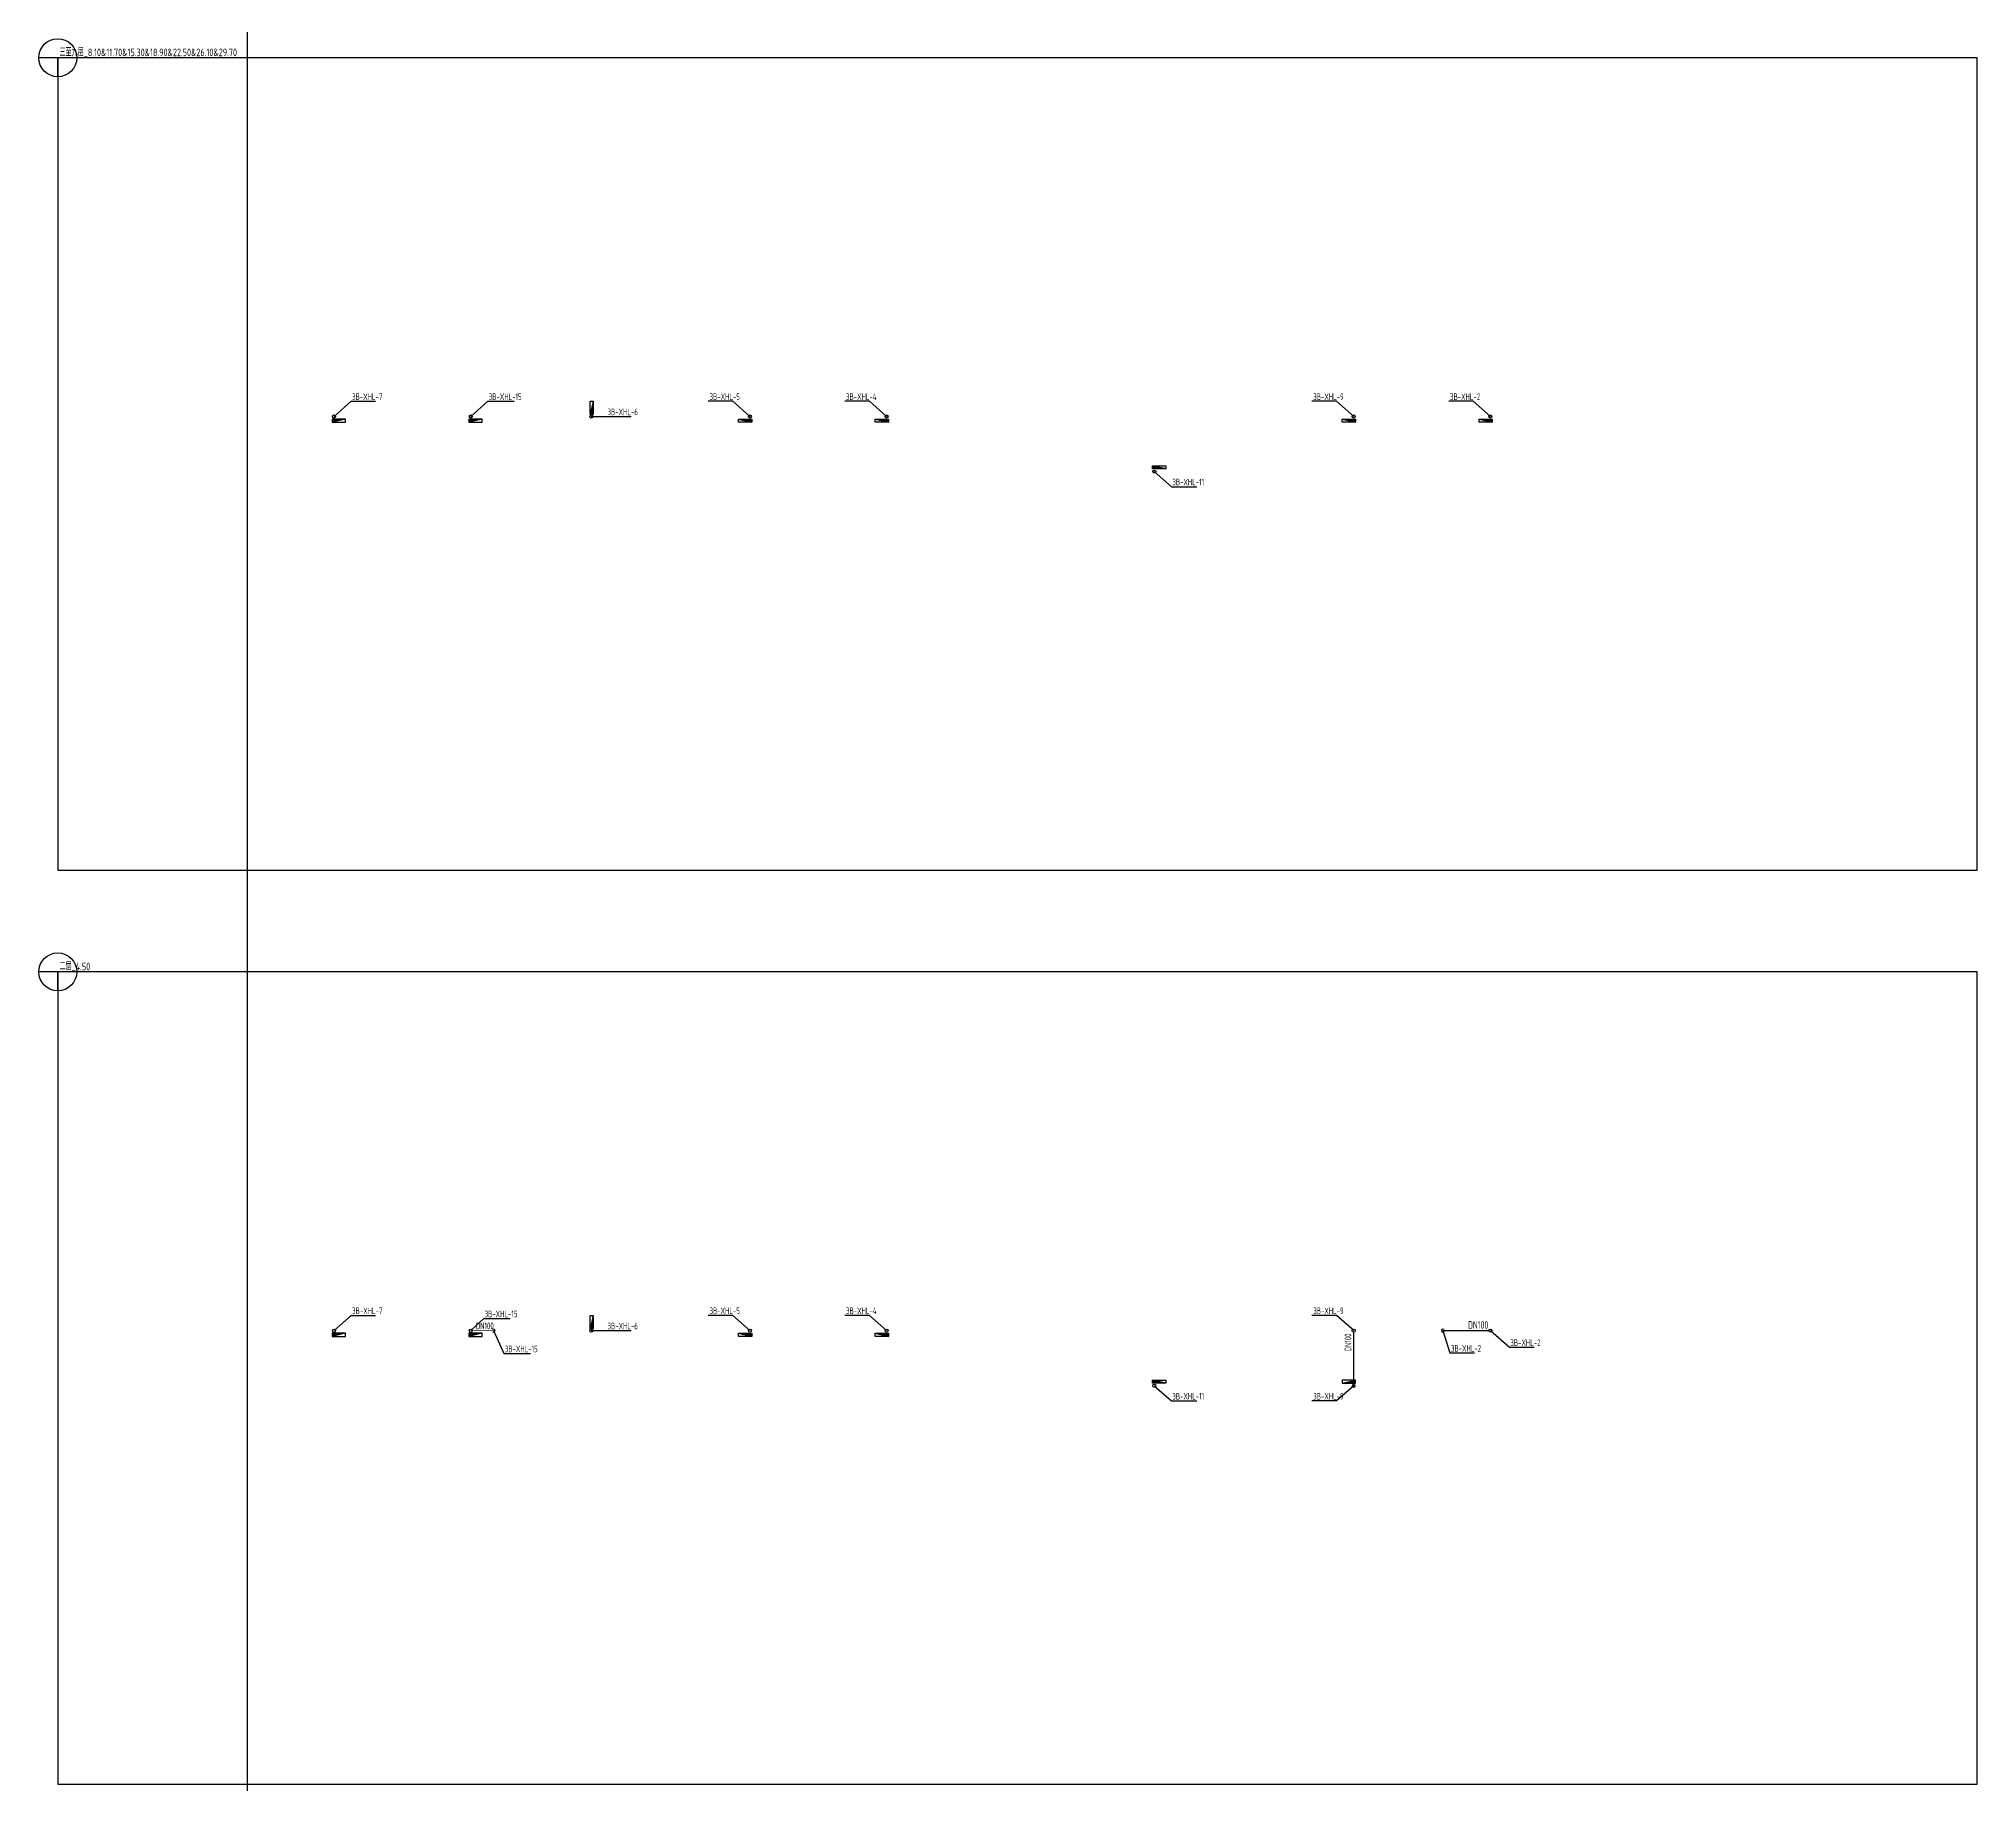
# Model space of a CAD drawing. Extents: x 403957 to 506045, y 100259 to 641020.
# Drawn here: x 403957 to 506045, y 281876 to 373826 of the extents above; entities that cross this region are included whole.
import ezdxf

# ---------------------------------------------------------------- set-up
doc = ezdxf.new("R2010")
doc.units = 0
doc.header["$LTSCALE"] = 1000
doc.layers.get('0').update_dxf_attribs({"linetype": 'CONTINUOUS'})
for name, color, linetype in [('DIM_消防', 3, 'CONTINUOUS'), ('EQUIP_消火栓', 7, 'CONTINUOUS'), ('PIPE-消防', 1, 'CONTINUOUS'), ('S-Xh_注释', 3, 'CONTINUOUS'), ('TEXT_消防', 7, 'CONTINUOUS'), ('VPIPE-消防', 1, 'CONTINUOUS')]:
    doc.layers.add(name, color=color, linetype=linetype)
doc.styles.add('_TWT_PIPEDN', font='GBENOR', dxfattribs={"width": 0.7, "height": 3.5, "bigfont": 'GBCBIG'})
doc.styles.add('_TWT_SERIAL', font='GBENOR', dxfattribs={"width": 0.7, "height": 3.5, "bigfont": 'GBCBIG'})

# ---------------------------------------------------------------- blocks, each defined once
blk = doc.blocks.new('Floorbase')
for p, q in [((0, 0), (-1000, 0)), ((0, -1000), (0, 0))]:
    blk.add_line(p, q)
blk.add_circle((0, 0), 1000)
at = {"style": '_TWT_PIPEDN', "width": 0.8}
blk.add_attdef('Elevation', (92, 81), '', height=400, dxfattribs=at)
blk = doc.blocks.new('$TwtSys$00000434')
for p, q in [((-0.5, 0.5), (-0.5, -0.5)), ((-0.5, -0.5), (0.5, 0.5)), ((0.5, 0.5), (-0.5, 0.5)), ((0.5, -0.5), (0.5, 0.5)), ((-0.5, -0.5), (0.5, -0.5))]:
    blk.add_line(p, q)
blk.add_solid([(0.5, -0.5), (0.5, 0.5), (-0.5, -0.5)])

msp = doc.modelspace()

# ---------------------------------------------------------------- linework, layer by layer
msp.add_xline((414957.1, 224920.9), (0, 1))
at = {"layer": 'DIM_消防'}
for p, q in [((419507.1, 353925.9), (420407.1, 354725.9)), ((420407.1, 354725.9), (421692.8, 354725.9)), ((426707.1, 353925.9), (427607.1, 354725.9)), ((427607.1, 354725.9), (428999.8, 354725.9)), ((440507.1, 354725.9), (439213.3, 354725.9)), ((441407.1, 353925.9), (440507.1, 354725.9)), ((447707.1, 354725.9), (446401.8, 354725.9)), ((448607.1, 353925.9), (447707.1, 354725.9)), ((472307.1, 354725.9), (471007.3, 354725.9)), ((473207.1, 353925.9), (472307.1, 354725.9)), ((479507.1, 354725.9), (478209.6, 354725.9)), ((480407.1, 353925.9), (479507.1, 354725.9)), ((433057.1, 353925.9), (433857.1, 353925.9)), ((433857.1, 353925.9), (435152.6, 353925.9)), ((462707.1, 351025.9), (463607.1, 350225.9)), ((463607.1, 350225.9), (464951.9, 350225.9)), ((419507.1, 305770.5), (420407.1, 306570.5)), ((420407.1, 306570.5), (421692.8, 306570.5)), ((426707.1, 305770.5), (427387.6, 306403.6)), ((427387.6, 306403.6), (428780.3, 306403.6)), ((440507.1, 306570.5), (439213.3, 306570.5)), ((441407.1, 305770.5), (440507.1, 306570.5)), ((447707.1, 306570.5), (446401.8, 306570.5)), ((448607.1, 305770.5), (447707.1, 306570.5)), ((472307.1, 306570.5), (471007.3, 306570.5)), ((473207.1, 305770.5), (472307.1, 306570.5)), ((427907.1, 305770.5), (428453.5, 304565.3)), ((433057.1, 305770.5), (433857.1, 305770.5)), ((433857.1, 305770.5), (435152.6, 305770.5)), ((477907.1, 305770.5), (478276.9, 304593.7)), ((480407.1, 305770.5), (481407.1, 304893)), ((428453.5, 304565.3), (429846.2, 304565.3)), ((478276.9, 304593.7), (479574.4, 304593.7)), ((481407.1, 304893), (482704.6, 304893)), ((462707.1, 302870.5), (463607.1, 302070.5)), ((473207.1, 302870.5), (472307.1, 302070.5)), ((463607.1, 302070.5), (464951.9, 302070.5)), ((472307.1, 302070.5), (471007.3, 302070.5))]:
    msp.add_line(p, q, dxfattribs=at)
at = {"layer": 'PIPE-消防'}
for points, const_width in [([(427907.1, 305770.5), (426787.1, 305770.5)], 50), ([(473207.1, 302870.5), (473207.1, 305690.5)], 60), ([(480327.1, 305770.5), (477907.1, 305770.5)], 60)]:
    msp.add_lwpolyline(points, dxfattribs=dict(at, const_width=const_width))
at = {"layer": 'S-Xh_注释'}
for points in [[(404957.1, 330030.9), (506045.1, 330030.9), (506045.1, 372825.9), (404957.1, 372825.9)], [(404957.1, 281875.6), (506045.1, 281875.6), (506045.1, 324670.5), (404957.1, 324670.5)]]:
    msp.add_lwpolyline(points, close=True, dxfattribs=at)
at = {"layer": 'VPIPE-消防'}
for centre in [(419507.1, 353925.9), (426707.1, 353925.9), (433057.1, 353925.9), (441407.1, 353925.9), (448607.1, 353925.9), (473207.1, 353925.9), (480407.1, 353925.9), (462707.1, 351025.9), (419507.1, 305770.5), (426707.1, 305770.5), (433057.1, 305770.5), (441407.1, 305770.5), (448607.1, 305770.5), (473207.1, 305770.5), (480407.1, 305770.5), (462707.1, 302870.5)]:
    msp.add_circle(centre, 80, dxfattribs=at)
for centre, start, end in [((427907.1, 305770.5), 225, 135), ((477907.1, 305770.5), 45, 315), ((473207.1, 302870.5), 135, 45)]:
    msp.add_arc(centre, 80, start, end, dxfattribs=at)

# ---------------------------------------------------------------- block references
at = {"layer": 'EQUIP_消火栓', "xscale": 700, "zscale": 700}
for p, yscale, rotation in [((433077.1, 354375.9), -160, 270), ((419757.1, 353705.9), 160, 180), ((426957.1, 353705.9), 160, 180), ((462957.1, 351245.9), -160, 180), ((433077.1, 306220.5), -160, 270), ((419757.1, 305550.5), 160, 180), ((426957.1, 305550.5), 160, 180), ((462957.1, 303090.5), -160, 180)]:
    msp.add_blockref('$TwtSys$00000434', p, dxfattribs=dict(at, yscale=yscale, rotation=rotation))
for p, yscale in [((441157.1, 353705.9), -160), ((448357.1, 353705.9), -160), ((472957.1, 353705.9), -160), ((480157.1, 353705.9), -160), ((441157.1, 305550.5), -160), ((448357.1, 305550.5), -160), ((472957.1, 303090.5), 160)]:
    msp.add_blockref('$TwtSys$00000434', p, dxfattribs=dict(at, yscale=yscale))
at = {"layer": 'S-Xh_注释', "color": 0}
for p, values in [((404957.1, 372825.9), {'Elevation': '三至九层_8.10&11.70&15.30&18.90&22.50&26.10&29.70'}), ((404957.1, 324670.5), {'Elevation': '二层_4.50'})]:
    msp.add_blockref('Floorbase', p, dxfattribs=at).add_auto_attribs(values)

# ---------------------------------------------------------------- texts
at = {"layer": 'DIM_消防', "color": 7, "style": '_TWT_SERIAL', "width": 0.7}
for s, p in [('3B-XHL-7', (420459.1, 354795.9)), ('3B-XHL-15', (427655.5, 354795.9)), ('3B-XHL-6', (433908.7, 353995.9)), ('3B-XHL-5', (439283.3, 354795.9)), ('3B-XHL-4', (446471.8, 354795.9)), ('3B-XHL-9', (471077.3, 354795.9)), ('3B-XHL-2', (478279.6, 354795.9)), ('3B-XHL-11', (463656.9, 350295.9)), ('3B-XHL-7', (420459.1, 306640.5)), ('3B-XHL-15', (427436, 306473.6)), ('3B-XHL-5', (439283.3, 306640.5)), ('3B-XHL-4', (446471.8, 306640.5)), ('3B-XHL-9', (471077.3, 306640.5)), ('3B-XHL-6', (433908.7, 305840.5)), ('3B-XHL-2', (481458.6, 304963)), ('3B-XHL-15', (428501.9, 304635.3)), ('3B-XHL-2', (478328.4, 304663.7)), ('3B-XHL-11', (463656.9, 302140.5)), ('3B-XHL-9', (471077.3, 302140.5))]:
    msp.add_text(s, height=350, dxfattribs=at).set_placement(p)
at = {"layer": 'TEXT_消防', "style": '_TWT_PIPEDN', "width": 0.7}
for height, p in [(400, (479226.6, 305870.5)), (350, (426980.4, 305845.5))]:
    msp.add_text('DN100', height=height, dxfattribs=at).set_placement(p)
msp.add_text('DN100', height=350, rotation=90, dxfattribs=at).set_placement((473082.1, 304683.8))

doc.saveas('drawing.dxf')
